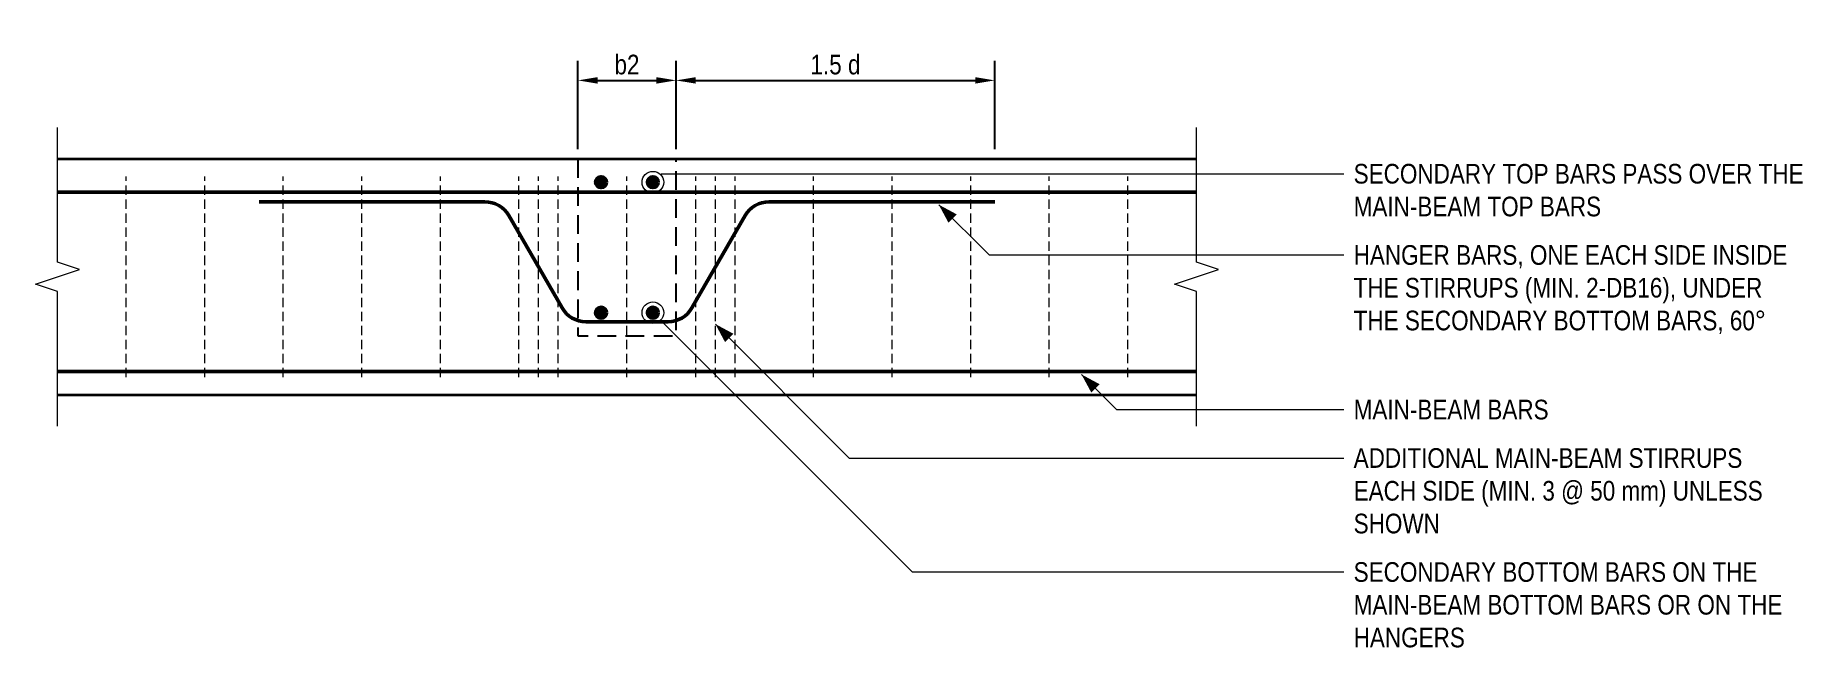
# Model space of a CAD drawing. Header units: millimetres. Extents: x 4494 to 8993, y -40643 to -39085.
import ezdxf

# ---------------------------------------------------------------- set-up
doc = ezdxf.new("R2010")
doc.units = ezdxf.units.MM
doc.header["$LTSCALE"] = 3.75
doc.linetypes.add('HIDDEN', pattern=[9.525, 6.35, -3.175])
doc.linetypes.add('HIDDENX2', pattern=[19.05, 12.7, -6.35])
for name, color, linetype, lineweight in [('S-ANNO', 3, 'Continuous', 18), ('S-BREAK', 8, 'Continuous', 18), ('S-CONC', 4, 'Continuous', 35), ('S-CONC-HIDN', 252, 'HIDDENX2', 25), ('S-DIMS', 2, 'Continuous', 18), ('S-REBR', 1, 'Continuous', 50), ('S-STIR-ELEV', 8, 'HIDDEN', 18), ('S-TEXT', 7, 'Continuous', 18)]:
    doc.layers.add(name, color=color, linetype=linetype, lineweight=lineweight)
doc.styles.add('AN', font='ARIALN_0.TTF')
doc.dimstyles.new('EIT-25', dxfattribs={"dimscale": 25, "dimtxt": 2, "dimasz": 2, "dimexe": 2, "dimexo": 1, "dimgap": 0.6, "dimtad": 1, "dimdec": 0, "dimtxsty": 'AN', "dimcen": 2.5, "dimclrd": 2, "dimclre": 8, "dimclrt": 7, "dimazin": 3, "dimtfac": 1, "dimtmove": 1, "dimatfit": 3, "dimlwd": -1, "dimlwe": -1, "dimarcsym": 0})

msp = doc.modelspace()

# ---------------------------------------------------------------- hatches: boundary and pattern name
at = {"layer": 'S-REBR'}
h = msp.add_hatch(color=256, dxfattribs=at)
h.dxf.hatch_style = 1
edge = h.paths.add_edge_path()
edge.add_arc((5934, -39459), 13.8, 0, 360)
h = msp.add_hatch(color=256, dxfattribs=at)
h.dxf.hatch_style = 1
edge = h.paths.add_edge_path()
edge.add_arc((6066, -39459), 13.8, 0, 360)
h = msp.add_hatch(color=256, dxfattribs=at)
h.dxf.hatch_style = 1
edge = h.paths.add_edge_path()
edge.add_arc((5934, -39791), 13.8, 0, 360)
h = msp.add_hatch(color=256, dxfattribs=at)
h.dxf.hatch_style = 1
edge = h.paths.add_edge_path()
edge.add_arc((6066, -39791), 13.8, 0, 360)

# ---------------------------------------------------------------- linework, layer by layer
at = {"layer": 'S-ANNO', "flags": 128}
for points in [[(6085.4, -39439.6), (6087.5, -39437.5), (7750, -39437.5), (7825, -39437.5)], [(6793.7, -39516.2), (6921.7, -39644.2), (7750, -39644.2), (7825, -39644.2)], [(6085.4, -39810.4), (6725.8, -40450.8), (7750, -40450.8), (7825, -40450.8)], [(6225, -39820), (6565.8, -40160.8), (7750, -40160.8), (7825, -40160.8)], [(7157.2, -39948.2), (7246.5, -40037.5), (7750, -40037.5), (7825, -40037.5)]]:
    msp.add_lwpolyline(points, dxfattribs=at)
at = {"layer": 'S-ANNO'}
for centre in [(6066, -39459), (6066, -39791)]:
    msp.add_circle(centre, 27.5, dxfattribs=at)
for points in [[(6793.7, -39516.2), (6818.5, -39562.2), (6839.7, -39541)], [(6225, -39820), (6249.7, -39866), (6271, -39844.7)], [(7157.2, -39948.2), (7182, -39994.2), (7203.2, -39973)]]:
    msp.add_solid(points, dxfattribs=at)
at = {"layer": 'S-BREAK', "flags": 128}
for points in [[(4550, -40080), (4550, -39737.5), (4493.8, -39718.8), (4606.2, -39681.2), (4550, -39662.5), (4550, -39320)], [(7450, -40080), (7450, -39737.5), (7393.8, -39718.8), (7506.2, -39681.2), (7450, -39662.5), (7450, -39320)]]:
    msp.add_lwpolyline(points, dxfattribs=at)
at = {"layer": 'S-CONC'}
for p, q in [((4550, -39400), (7450, -39400)), ((4550, -40000), (7450, -40000))]:
    msp.add_line(p, q, dxfattribs=at)
at = {"layer": 'S-CONC-HIDN', "flags": 128}
msp.add_lwpolyline([(5875, -39400), (5875, -39850), (6125, -39850), (6125, -39400)], dxfattribs=at)
at = {"layer": 'S-REBR', "flags": 128}
for points in [[(4550, -39484), (7450, -39484)], [(4550, -39941), (7450, -39941)]]:
    msp.add_lwpolyline(points, dxfattribs=at)
msp.add_lwpolyline([(5063.5, -39509), (5638.5, -39509, -0.267949), (5699.1, -39544), (5834.8, -39779, 0.267949), (5895.4, -39814), (6104.6, -39814, 0.267949), (6165.2, -39779), (6300.9, -39544, -0.267949), (6361.5, -39509), (6936.5, -39509)], format="xyb", dxfattribs=at)
at = {"layer": 'S-REBR'}
for centre in [(5934, -39459), (6066, -39459), (5934, -39791), (6066, -39791)]:
    msp.add_circle(centre, 13.8, dxfattribs=at)
at = {"layer": 'S-STIR-ELEV'}
for p, q in [((4725, -39955.5), (4725, -39444.5)), ((4925, -39955.5), (4925, -39444.5)), ((5125, -39955.5), (5125, -39444.5)), ((5325, -39955.5), (5325, -39444.5)), ((5525, -39955.5), (5525, -39444.5)), ((5725, -39955.5), (5725, -39444.5)), ((5775, -39955.5), (5775, -39444.5)), ((5825, -39955.5), (5825, -39444.5)), ((6000, -39955.5), (6000, -39444.5)), ((6175, -39955.5), (6175, -39444.5)), ((6225, -39955.5), (6225, -39444.5)), ((6275, -39955.5), (6275, -39444.5)), ((6475, -39955.5), (6475, -39444.5)), ((6675, -39955.5), (6675, -39444.5)), ((6875, -39955.5), (6875, -39444.5)), ((7075, -39955.5), (7075, -39444.5)), ((7275, -39955.5), (7275, -39444.5))]:
    msp.add_line(p, q, dxfattribs=at)

# ---------------------------------------------------------------- texts
at = {"layer": 'S-TEXT', "char_height": 50, "attachment_point": 1, "style": 'AN'}
for s, insert, width in [('SECONDARY TOP BARS PASS OVER THE\\PMAIN-BEAM TOP BARS', (7850, -39412.5), 1204.031), ('HANGER BARS, ONE EACH SIDE INSIDE\\PTHE STIRRUPS (MIN. 2-DB16), UNDER\\PTHE SECONDARY BOTTOM BARS, 60°', (7850, -39619.2), 1160.934), ('MAIN-BEAM BARS', (7850, -40012.5), 528.776), ('ADDITIONAL MAIN-BEAM STIRRUPS\\PEACH SIDE (MIN. 3 @ 50 mm) UNLESS\\PSHOWN', (7850, -40135.8), 1095.668), ('SECONDARY BOTTOM BARS ON THE\\PMAIN-BEAM BOTTOM BARS OR ON THE\\PHANGERS', (7850, -40425.8), 1147.703)]:
    msp.add_mtext(s, dxfattribs=dict(at, insert=insert, width=width))

# ---------------------------------------------------------------- dimensions: what is measured, and where the dimension line sits
at = {"layer": 'S-DIMS'}
for base, p1, p2, text in [((6125, -39200), (6125, -39400), (6936.5, -39400), '1.5 d'), ((5875, -39200), (5875, -39400), (6125, -39400), 'b2')]:
    msp.add_linear_dim(base=base, p1=p1, p2=p2, text=text, dimstyle='EIT-25', dxfattribs=at).render()

doc.saveas('drawing.dxf')
